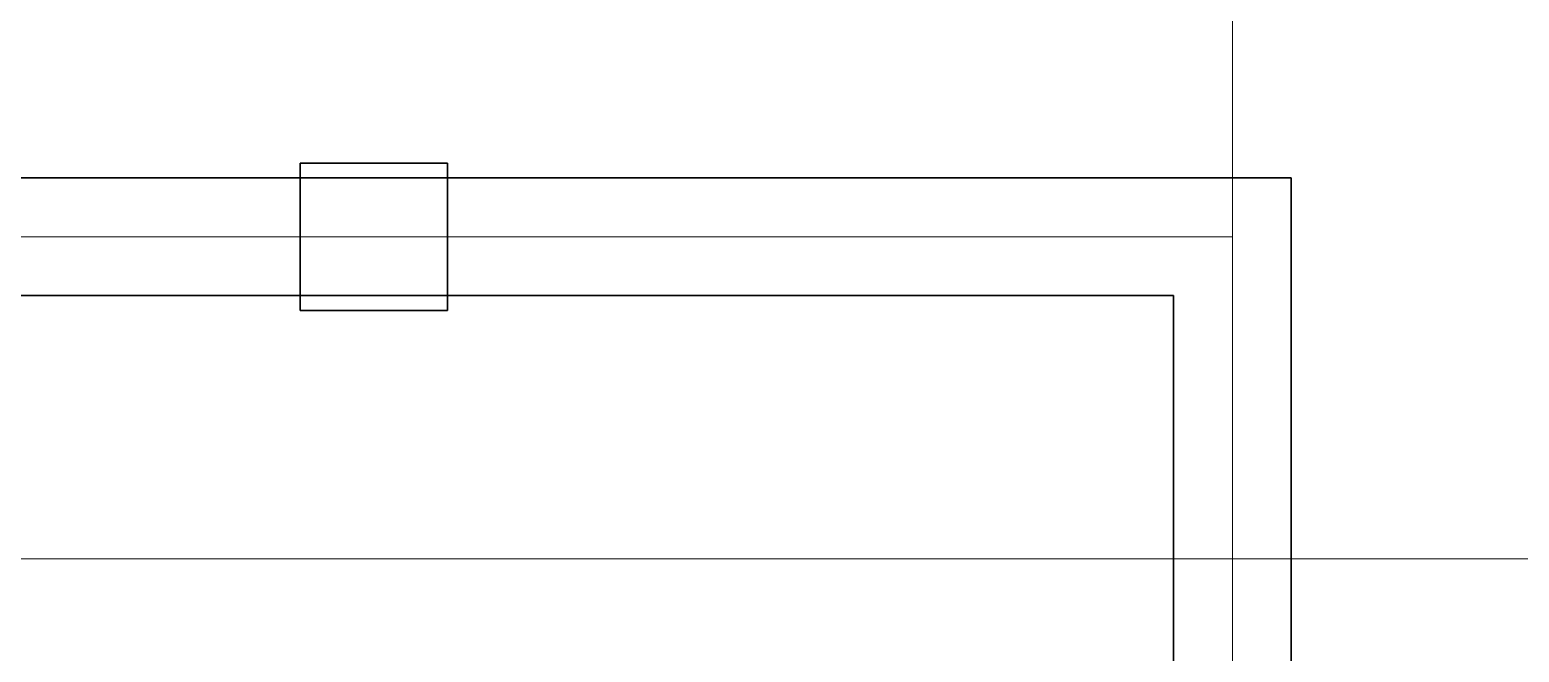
# Model space of a CAD drawing. Header units: metres. Extents: x 68508 to 226087, y -5893 to 20329.
# Drawn here: x 191771 to 194807, y 15628 to 16895 of the extents above; entities that cross this region are included whole.
import ezdxf

# ---------------------------------------------------------------- set-up
doc = ezdxf.new("R2010")
doc.units = ezdxf.units.M
doc.header["$LTSCALE"] = 0.05
doc.layers.add('Acotado', color=251, linetype='Continuous', lineweight=15)
doc.layers.add('muro', color=7, linetype='Continuous', lineweight=30)

# ---------------------------------------------------------------- blocks, each defined once
blk = doc.blocks.new('*U53')
at = {"layer": 'muro', "color": 7, "linetype": 'Continuous', "lineweight": 30}
for p, q in [((2.415, 0.12), (0, 0.12)), ((0, -0.12), (2.415, -0.12))]:
    blk.add_line(p, q, dxfattribs=at)
blk = doc.blocks.new('*U54')
at = {"layer": 'muro', "color": 7, "linetype": 'Continuous', "lineweight": 30}
for p, q in [((0.165, 0.12), (0, 0.12)), ((0, -0.12), (0.165, -0.12))]:
    blk.add_line(p, q, dxfattribs=at)
blk = doc.blocks.new('*U55')
at = {"layer": 'muro', "color": 7, "linetype": 'Continuous', "lineweight": 30}
for p, q in [((1.705, 0.12), (0, 0.12)), ((0, -0.12), (1.465, -0.12))]:
    blk.add_line(p, q, dxfattribs=at)
blk = doc.blocks.new('*U56')
at = {"layer": 'muro', "color": 7, "linetype": 'Continuous', "lineweight": 30}
for p, q in [((2.06, 0.12), (-0.12, 0.12)), ((0.12, -0.12), (2.06, -0.12))]:
    blk.add_line(p, q, dxfattribs=at)
blk = doc.blocks.new('*U126')
at = {"layer": 'muro', "color": 7, "linetype": 'Continuous', "lineweight": 30, "extrusion": (1, 0, 0)}
for p, q in [((0, -0.15, -0.15), (0, 0.15, -0.15)), ((0, 0.15, -0.15), (0, 0.15, 0.15)), ((0, 0.15, 0.15), (0, -0.15, 0.15)), ((0, -0.15, 0.15), (0, -0.15, -0.15))]:
    blk.add_line(p, q, dxfattribs=at)

msp = doc.modelspace()

# ---------------------------------------------------------------- linework, layer by layer
at = {"layer": 'Acotado'}
for p, q in [((194222.538, -4893.3), (194222.538, 19093.7)), ((186001.934, 16473.7), (194222.538, 16473.7)), ((186568.793, 15817.852), (196842.538, 15817.852))]:
    msp.add_line(p, q, dxfattribs=at)

# ---------------------------------------------------------------- block references
at = {"layer": 'muro', "color": 7, "linetype": 'Continuous', "lineweight": 30, "extrusion": (1, -2.22045e-16, 0), "xscale": 1000, "yscale": 1000, "zscale": 1000, "rotation": 90}
msp.add_blockref('*U126', (16473.7, 0, 192472.538), dxfattribs=at)
at = {"layer": 'muro', "color": 7, "linetype": 'Continuous', "lineweight": 30, "xscale": 1000, "yscale": 1000, "zscale": 1000}
for name, p in [('*U53', (190057.538, 16473.7)), ('*U54', (192472.538, 16473.7)), ('*U55', (192637.538, 16473.7))]:
    msp.add_blockref(name, p, dxfattribs=at)
at = {"layer": 'muro', "color": 7, "linetype": 'Continuous', "lineweight": 30, "xscale": 1000, "yscale": 1000, "zscale": 1000, "rotation": 270}
msp.add_blockref('*U56', (194222.538, 16473.7), dxfattribs=at)

doc.saveas('drawing.dxf')
